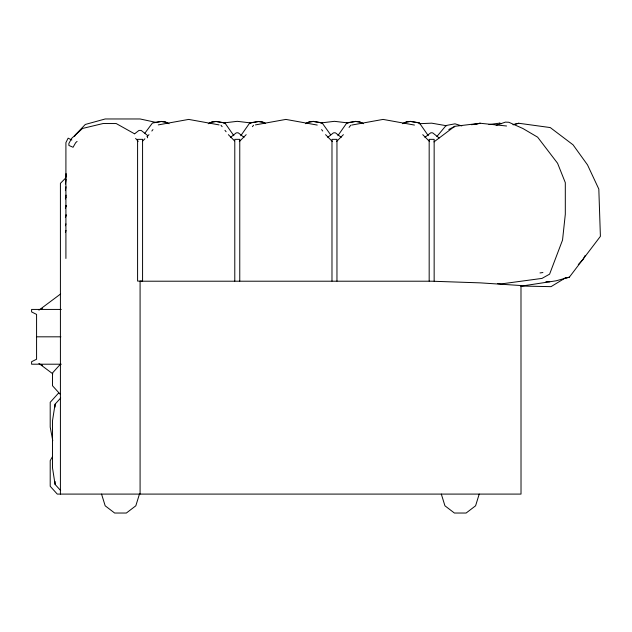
<?xml version="1.0" encoding="UTF-8"?>
<svg xmlns="http://www.w3.org/2000/svg" width="632" height="632" viewBox="0 0 632 632"><rect width="100%" height="100%" fill="white"/><g stroke="black" fill="none" stroke-linecap="round" stroke-linejoin="round"><path stroke-width="0.95" d="M65.388 179.78L66.076 175.017M66.099 173.539L65.388 178.319L60.411 183.343L60.411 494.09M65.388 184.023L66.099 179.204M60.68 397.986L55.079 404.196L52.496 420.746L52.496 467.846L55.079 484.396L60.68 490.598M65.388 190.635L65.989 186.796M65.546 178.358L66.012 175.467M66.076 195.098L65.388 198.962L66.012 197.097M66.012 205.353L65.388 208.197L66.17 205.424M66.131 214.659L65.388 217.432L65.941 215.646M65.388 225.758L65.91 223.91M139.443 494.09L135.825 505.798L126.353 513.034L114.645 513.034L105.173 505.798L101.555 494.09M479.206 494.09L475.588 505.798L466.116 513.034L454.408 513.034L444.936 505.798L441.318 494.09M65.388 232.371L66.012 230.498M74.56 136.441L75.342 134.861L85.304 124.457L105.22 118.966L140.083 118.966L156.941 122.6M585.177 255.447L582.933 259.673L578.272 264.547M240.76 135.754L249.664 123.066L258.535 121.573L262.825 122.181L265.472 123.485M337.891 135.659L346.794 122.979L355.674 121.486L359.956 122.095L362.61 123.39M52.575 456.47L50.205 460.665L50.205 486.269L57.267 494.09L521.021 494.09L520.989 285.538L480.431 282.875L431.664 281.208L140.083 281.208L140.083 494.09M436.902 136.496L446.081 125.507L454.985 123.817L461.763 125.91M144.886 133.17L152.438 123.027L161.31 121.526L165.6 122.134L168.246 123.438M521.021 286.17L555.986 280.829L569.361 277.172L600.4 236.352L598.82 189.071L587.523 164.912L573.042 144.807L550.259 127.569L518.738 123.256L513.144 124.678M151.822 131.029L152.96 129.584M252.421 126.684L253.55 125.231M349.046 127.411L350.744 125.231M60.411 364.206L52.496 372.967L52.496 385.733L60.411 394.502M58.752 392.859L50.205 402.315L50.205 427.098L52.756 440.654M142.824 140.865L144.878 138.795M146.932 136.725L148.986 134.655M239.331 141.56L246.188 134.655M336.524 141.56L343.381 134.655M453.373 127.648L454.724 126.313L480.265 123.256L506.572 125.997M77.08 141.41L75.642 142.729L73.067 147.272L68.864 145.439L68.904 143.369L71.787 138.266L82.508 128.454L103.095 123.524L116.201 123.548L134.679 133.881M230.538 137.357L236.178 132.91L237.277 132.752L238.375 132.91L244.015 137.357M327.732 137.357L333.372 132.91L334.47 132.752L335.568 132.91L341.209 137.357M424.925 137.357L430.566 132.91L431.664 132.752L432.762 132.91L439.137 137.966M134.798 133.668L138.985 130.421L141.181 130.421L147.548 135.477L147.548 137.815M433.971 141.9L454.724 126.313L448.791 129.505M38.907 310.178L60.617 293.967M40.756 309.348L42.431 308.321M565.608 277.772L551.025 286.652L520.918 286.027M208.22 123.746L211.752 122.008L216.041 121.399L224.913 122.9M209.145 123.438L211.799 122.134L216.081 121.526L224.953 123.019L233.864 135.706M305.446 123.698L308.977 121.968L313.267 121.36L322.138 122.853M306.37 123.39L309.024 122.087L313.306 121.478L322.178 122.979L330.639 134.814M402.639 123.698L406.178 121.968L410.46 121.36L419.332 122.853L428.283 135.659M403.564 123.39L406.218 122.087L410.5 121.478L419.379 122.979M496.112 125.365L505.395 122.118L508.855 122.276L522.877 128.501L537.635 137.168L557.574 163.261L565.308 182.656L565.316 214.216L562.535 240.073L549.603 274.146L541.987 278.404L501.208 283.91L497.668 283.657M513.089 124.788L518.738 123.256M563.649 278.609L569.361 277.172M475.509 124.243L480.265 123.256L471.535 124.741M158.261 124.891L188.676 119.409L219.099 124.891M255.454 124.891L285.869 119.409L317.24 125.065M351.7 125.065L383.071 119.409L414.442 125.065M155.061 122.45L161.271 121.407L165.552 122.016L169.092 123.746M249.624 122.948L258.496 121.447L262.778 122.063L265.432 123.359M346.755 122.853L355.626 121.36L359.916 121.968L363.447 123.706M540.005 272.937L542.904 272.542M488.978 124.52L499.501 123.169L501.389 123.635M223.633 122.948L237.277 121.328L250.92 122.948M320.827 122.948L334.47 121.328L348.113 122.948M419 123.714L431.664 123.169L446.658 125.768M61.28 309.427L31.6 309.427L31.6 311.916L36.577 314.412L36.577 359.229L31.6 361.717L31.6 364.206L61.28 364.206M36.577 336.817L60.885 336.817M545.89 281.706L549.714 281.785M499.501 123.169L501.373 123.698M71.851 140.02L68.138 138.155L65.91 142.627L65.91 258.464M40.756 364.285L42.431 365.312M38.907 363.455L52.859 373.875M422.753 134.655L429.61 141.56M325.559 134.655L332.416 141.56M228.365 134.655L234.535 140.865M135.627 138.4L138.171 141.386M321.593 129.584L322.731 131.029M220.995 125.231L222.132 126.684M224.968 130.31L226.098 131.756M434.152 281.082L434.152 139.348L429.175 139.348L429.175 281.082M336.959 281.082L336.959 139.348L331.982 139.348L331.982 281.082M239.765 281.082L239.765 139.348L234.788 139.348L234.788 281.082M55.079 404.196L55.079 407.119M55.079 481.466L55.079 484.396M142.571 139.348L137.586 139.348L137.586 281.082L142.571 281.082L142.571 139.348"/></g></svg>
